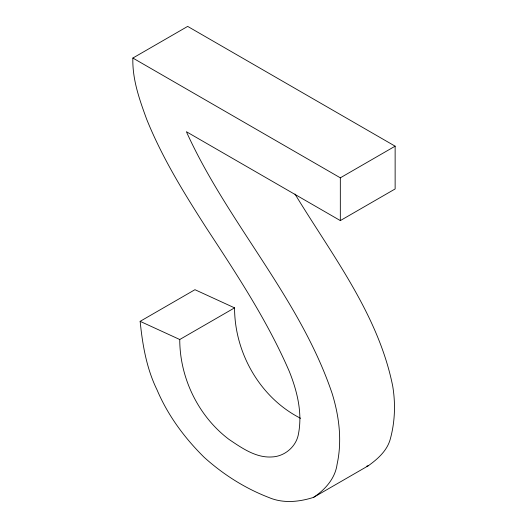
<?xml version="1.0" encoding="UTF-8"?>
<svg xmlns="http://www.w3.org/2000/svg" width="528" height="528" viewBox="0 0 528 528"><rect width="100%" height="100%" fill="white"/><g stroke="black" fill="none" stroke-linecap="round" stroke-linejoin="round"><path stroke-width="0.79" d="M313.566 497.363C325.096 489.687 335.174 478.52 337.088 464.317C342.23 440.814 339.187 416.434 332.191 393.65C299.944 297.997 227.614 222.875 186.391 131.716L340.329 220.592L395.135 188.951L395.135 146.177L187.671 26.4L132.865 58.047C132.231 79.279 139.478 99.601 146.672 119.255C162.182 157.76 184.127 193.288 206.481 228.129C236.716 274.256 267.346 320.668 289.304 371.428C297.106 390.944 302.511 412.592 298.525 433.561C296.531 446.417 284.79 456.496 271.887 456.951C255.849 458.033 241.507 447.81 228.868 439.309C198.284 416.143 179.744 377.85 179.751 339.511L140.144 321.341C142.514 344.824 146.566 368.551 157.06 389.921C167.864 415.397 184.529 437.95 204.178 457.314C223.093 474.401 245.018 488.321 268.831 497.488C283.107 503.633 299.132 501.989 313.566 497.363L368.372 465.716C377.804 458.944 387.229 450.589 390.331 438.926C394.997 421.813 395.624 403.729 392.733 386.252C378.418 314.602 332.086 255.209 294.98 194.047M132.865 58.047L340.329 177.824L395.135 146.177M140.144 321.341L194.951 289.694L234.564 307.864C234.557 352.836 260.139 397.894 300.617 418.308M179.751 339.511L234.564 307.864M366.782 466.138L368.372 465.716M340.329 177.824L340.329 220.592"/></g></svg>
